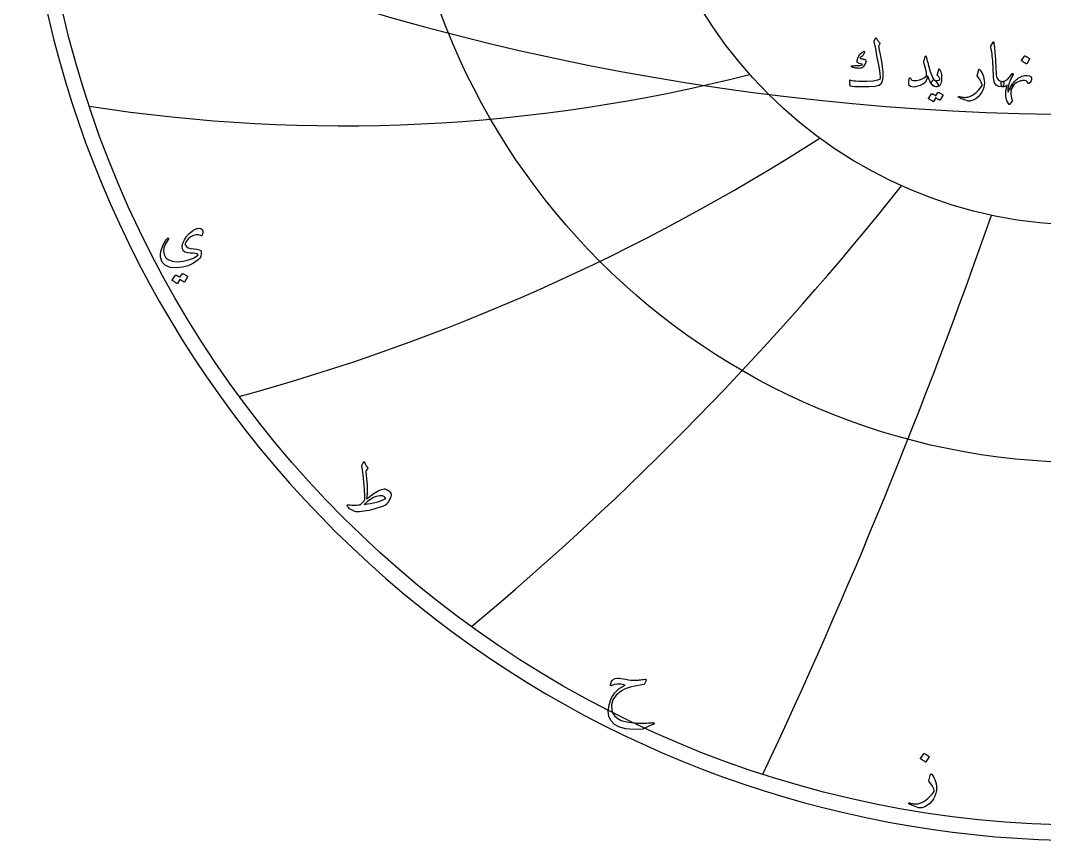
# Model space of a CAD drawing. Header units: millimetres. Extents: x -75 to 75, y -75 to 77.
# Drawn here: x -75.3 to -2.9, y -75.3 to -17.3 of the extents above; entities that cross this region are included whole.
import ezdxf

# ---------------------------------------------------------------- set-up
doc = ezdxf.new("R2010")
doc.units = ezdxf.units.MM
for name, color, linetype in [('CUT_OUTER', 1, 'Continuous'), ('ENGRAVE', 7, 'Continuous'), ('ENGRAVE_FINE', 8, 'Continuous'), ('TEXT', 5, 'Continuous')]:
    doc.layers.add(name, color=color, linetype=linetype)

msp = doc.modelspace()

# ---------------------------------------------------------------- linework, layer by layer
at = {"layer": 'CUT_OUTER'}
msp.add_arc((-0.0002, -0.0002), 75.3374, 146.249794, 87.803295, dxfattribs=at)
at = {"layer": 'ENGRAVE'}
for radius in [74.25, 48.6033, 31.8152]:
    msp.add_circle((0, 0), radius, dxfattribs=at)
for centre, radius, start, end in [((-52.5825, 91.0756), 115.8532, 261.118052, 284.397068), ((-98.852, 98.852), 148.0059, 285.273671, 302.732933), ((-181.2125, 104.6231), 214.8167, 309.887656, 321.527164), ((-403.7112, 108.1741), 420.7692, 334.849463, 340.669217)]:
    msp.add_arc(centre, radius, start, end, dxfattribs=at)
at = {"layer": 'ENGRAVE_FINE'}
msp.add_arc((0, 155.6212), 179.5897, 245.733951, 294.266049, dxfattribs=at)
at = {"layer": 'TEXT'}
for points in [[(-14.8025, -18.5967), (-14.7778, -18.6438), (-14.752, -18.6884), (-14.7251, -18.7305), (-14.6971, -18.7702), (-14.6677, -18.8074), (-14.6367, -18.8421), (-14.6041, -18.8743), (-14.5698, -18.9041), (-14.5566, -18.9208), (-14.5522, -18.9403), (-14.5566, -18.9626), (-14.5698, -18.9875), (-14.6488, -19.1193), (-14.6565, -19.1335), (-14.662, -19.1456), (-14.6653, -19.1555), (-14.6664, -19.1632), (-14.5942, -19.5193), (-14.5313, -19.8411), (-14.4778, -20.1285), (-14.4336, -20.3817), (-14.3991, -20.6003), (-14.3744, -20.784), (-14.3595, -20.9329), (-14.3546, -21.047), (-14.3546, -21.2621), (-14.3584, -21.3303), (-14.3656, -21.3988), (-14.376, -21.4676), (-14.3897, -21.5366), (-14.407, -21.6059), (-14.4282, -21.6754), (-14.4531, -21.7453), (-14.4819, -21.8154), (-14.6142, -21.9194), (-14.9057, -21.99), (-15.3563, -22.027), (-15.9661, -22.0306), (-16.1566, -22.024), (-16.3328, -22.013), (-16.4947, -21.9976), (-16.6424, -21.9779), (-16.6558, -21.9721), (-16.6654, -21.9636), (-16.6712, -21.9524), (-16.6731, -21.9384), (-16.6771, -21.8711), (-16.6803, -21.8099), (-16.6826, -21.7548), (-16.6841, -21.7056), (-16.6848, -21.662), (-16.6846, -21.6233), (-16.6837, -21.5895), (-16.6819, -21.5607), (-16.68, -21.5445), (-16.6742, -21.5355), (-16.6646, -21.5336), (-16.6512, -21.5388), (-16.5485, -21.5698), (-16.4162, -21.5926), (-16.2543, -21.6071), (-16.0628, -21.6134), (-15.4905, -21.6132), (-15.0429, -21.586), (-14.7199, -21.5319), (-14.5215, -21.451), (-14.5217, -21.3173), (-14.5489, -21.0744), (-14.603, -20.7223), (-14.6839, -20.261), (-14.7687, -19.7991), (-14.8343, -19.4497), (-14.8807, -19.2128), (-14.9079, -19.0885), (-14.9164, -19.0545), (-14.9243, -19.0227), (-14.9318, -18.993), (-14.9386, -18.9656), (-14.9449, -18.9406), (-14.9507, -18.9184), (-14.9559, -18.8989), (-14.9606, -18.8821), (-14.9683, -18.8456), (-14.9694, -18.8108), (-14.9639, -18.7776), (-14.9518, -18.746), (-14.8684, -18.5792), (-14.8615, -18.5679), (-14.8541, -18.5605), (-14.8461, -18.5569), (-14.8376, -18.5572), (-14.8272, -18.563), (-14.8179, -18.5715), (-14.8096, -18.5827), (-14.8025, -18.5967)], [(-15.6851, -19.5101), (-15.6769, -19.5112), (-15.6697, -19.5145), (-15.6637, -19.52), (-15.6588, -19.5276), (-15.6571, -19.5345), (-15.6566, -19.5419), (-15.6571, -19.5499), (-15.6588, -19.5584), (-15.751, -19.7911), (-15.7622, -19.8147), (-15.774, -19.8328), (-15.7864, -19.8454), (-15.7993, -19.8526), (-15.8544, -19.8682), (-15.9014, -19.8888), (-15.9401, -19.9143), (-15.9705, -19.9448), (-15.9766, -19.9607), (-15.9683, -19.9777), (-15.9458, -19.9958), (-15.9091, -20.0151), (-15.8845, -20.0236), (-15.8591, -20.0315), (-15.8329, -20.0389), (-15.8059, -20.0458), (-15.7777, -20.0521), (-15.7482, -20.0579), (-15.7174, -20.0631), (-15.6851, -20.0677), (-15.5737, -20.1141), (-15.538, -20.2094), (-15.5781, -20.3534), (-15.6939, -20.5464), (-15.7416, -20.6037), (-15.7883, -20.6485), (-15.8339, -20.6806), (-15.8783, -20.7001), (-15.9272, -20.7102), (-15.9947, -20.7143), (-16.0809, -20.7124), (-16.1857, -20.7045), (-16.2392, -20.6992), (-16.29, -20.6924), (-16.338, -20.6839), (-16.3833, -20.6737), (-16.4258, -20.6627), (-16.4656, -20.6518), (-16.5027, -20.6408), (-16.537, -20.6298), (-16.5581, -20.618), (-16.5732, -20.6046), (-16.5823, -20.5895), (-16.5853, -20.5727), (-16.5825, -20.5554), (-16.5743, -20.5431), (-16.5606, -20.5357), (-16.5414, -20.5332), (-16.4802, -20.5291), (-16.4107, -20.5255), (-16.3331, -20.5225), (-16.2472, -20.52), (-16.0869, -20.5154), (-15.9618, -20.5058), (-15.8717, -20.4912), (-15.8168, -20.4717), (-15.8097, -20.4665), (-15.8059, -20.4597), (-15.8053, -20.4511), (-15.8081, -20.441), (-15.8119, -20.4347), (-15.819, -20.4289), (-15.8295, -20.4237), (-15.8432, -20.419), (-15.9705, -20.3883), (-16.0238, -20.3729), (-16.0693, -20.3532), (-16.1072, -20.329), (-16.1374, -20.3005), (-16.1629, -20.267), (-16.178, -20.2324), (-16.1827, -20.1967), (-16.1769, -20.16), (-16.0968, -19.9119), (-15.9881, -19.7208), (-15.8509, -19.5869), (-15.6851, -19.5101)], [(-6.5647, -18.869), (-6.5562, -18.8558), (-6.5483, -18.847), (-6.5409, -18.8426), (-6.534, -18.8426), (-6.5236, -18.8484), (-6.5142, -18.8657), (-6.506, -18.8945), (-6.4989, -18.9348), (-6.4626, -19.2628), (-6.433, -19.5661), (-6.41, -19.8446), (-6.3935, -20.0985), (-6.3829, -20.3156), (-6.3732, -20.5102), (-6.3643, -20.6822), (-6.3562, -20.8318), (-6.3492, -20.9589), (-6.3435, -21.0634), (-6.3393, -21.1455), (-6.3364, -21.205), (-6.2974, -21.3834), (-6.2113, -21.5146), (-6.0779, -21.5986), (-5.8973, -21.6354), (-5.8471, -21.6486), (-5.815, -21.6793), (-5.801, -21.7276), (-5.8051, -21.7935), (-5.8257, -21.8972), (-5.8479, -21.9713), (-5.8718, -22.0158), (-5.8973, -22.0306), (-6.1514, -21.9971), (-6.3386, -21.8967), (-6.4588, -21.7292), (-6.512, -21.4949), (-6.5204, -21.3828), (-6.528, -21.2704), (-6.5347, -21.1577), (-6.5406, -21.0448), (-6.5459, -20.9316), (-6.551, -20.8181), (-6.5558, -20.7043), (-6.5603, -20.5903), (-6.5686, -20.3728), (-6.5801, -20.177), (-6.5949, -20.0028), (-6.613, -19.8504), (-6.6344, -19.704), (-6.6591, -19.5479), (-6.6871, -19.3823), (-6.7184, -19.2071), (-6.7225, -19.1755), (-6.7217, -19.1467), (-6.716, -19.1206), (-6.7053, -19.0973)], [(-11.2676, -19.9492), (-11.2424, -20.0643), (-11.2149, -20.1814), (-11.1853, -20.3003), (-11.1535, -20.4212), (-11.1194, -20.5446), (-11.0832, -20.671), (-11.0448, -20.8004), (-11.0042, -20.9328), (-10.9221, -21.171), (-10.8472, -21.35), (-10.7794, -21.4696), (-10.7187, -21.53), (-10.6658, -21.5659), (-10.6123, -21.6167), (-10.5582, -21.6823), (-10.5036, -21.7627), (-10.452, -21.8623), (-10.4377, -21.9373), (-10.4608, -21.9875), (-10.5211, -22.013), (-10.7163, -21.9933), (-10.8889, -21.8637), (-11.039, -21.6244), (-11.1666, -21.2753), (-11.1694, -21.2695), (-11.1732, -21.2654), (-11.1782, -21.263), (-11.1842, -21.2621), (-11.1886, -21.263), (-11.193, -21.2654), (-11.1974, -21.2695), (-11.2018, -21.2753), (-11.2141, -21.3318), (-11.2292, -21.3917), (-11.2471, -21.4548), (-11.2676, -21.5212), (-11.2901, -21.5841), (-11.3137, -21.6365), (-11.3384, -21.6785), (-11.3642, -21.71), (-11.457, -21.791), (-11.5728, -21.8626), (-11.7117, -21.9249), (-11.8736, -21.9779), (-12.0383, -22.0171), (-12.181, -22.0339), (-12.3017, -22.0281), (-12.4005, -21.9998), (-12.4851, -21.929), (-12.5235, -21.8044), (-12.5158, -21.626), (-12.462, -21.3939), (-12.4568, -21.3862), (-12.4499, -21.3807), (-12.4414, -21.3774), (-12.4313, -21.3763), (-12.4192, -21.3777), (-12.4093, -21.3818), (-12.4016, -21.3887), (-12.3962, -21.3983), (-12.3753, -21.4468), (-12.3522, -21.4872), (-12.327, -21.5193), (-12.2996, -21.5432), (-12.2139, -21.575), (-12.0976, -21.5827), (-11.9505, -21.5662), (-11.7726, -21.5256), (-11.583, -21.4647), (-11.4356, -21.3961), (-11.3305, -21.3198), (-11.2676, -21.2358), (-11.2572, -21.1507), (-11.2742, -21.0053), (-11.3187, -20.7994), (-11.3906, -20.5332), (-11.4252, -20.393), (-11.4455, -20.2796), (-11.4515, -20.1932), (-11.4433, -20.1336), (-11.3599, -19.8965), (-11.3508, -19.8715), (-11.3412, -19.8537), (-11.331, -19.843), (-11.3203, -19.8394), (-11.3072, -19.8463), (-11.294, -19.8669), (-11.2808, -19.9012), (-11.2676, -19.9492)], [(-4.3297, -19.8438), (-4.3242, -19.8383), (-4.3165, -19.835), (-4.3066, -19.8339), (-4.2945, -19.835), (-4.2092, -19.8696), (-4.1288, -19.9119), (-4.0533, -19.9618), (-3.9828, -20.0194), (-3.9759, -20.0282), (-3.9729, -20.037), (-3.9737, -20.0458), (-3.9784, -20.0546), (-4.1847, -20.3883), (-4.1924, -20.3963), (-4.2023, -20.3982), (-4.2144, -20.3941), (-4.2287, -20.3839), (-4.241, -20.3751), (-4.2605, -20.362), (-4.2871, -20.3444), (-4.3209, -20.3224), (-4.3623, -20.2961), (-4.412, -20.2653), (-4.4699, -20.2302), (-4.536, -20.1907), (-4.5448, -20.1841), (-4.5492, -20.1775), (-4.5492, -20.1709), (-4.5448, -20.1644)], [(-10.3806, -21.3675), (-10.4064, -21.3244), (-10.4311, -21.2874), (-10.4547, -21.2564), (-10.4772, -21.2314), (-10.4934, -21.21), (-10.5025, -21.1853), (-10.5044, -21.1573), (-10.4992, -21.126), (-10.407, -20.7923), (-10.3941, -20.7632), (-10.3773, -20.755), (-10.3568, -20.7676), (-10.3323, -20.8011), (-10.2956, -20.8721), (-10.2643, -20.958), (-10.2385, -21.0588), (-10.2182, -21.1743), (-10.2064, -21.2852), (-10.2017, -21.3939), (-10.2042, -21.5004), (-10.2138, -21.6046), (-10.2294, -21.6955), (-10.25, -21.7748), (-10.2755, -21.8426), (-10.306, -21.8988), (-10.3436, -21.9406), (-10.3949, -21.9735), (-10.4599, -21.9976), (-10.5387, -22.013), (-10.6194, -22.016), (-10.6946, -22.0031), (-10.7643, -21.9743), (-10.8285, -21.9296), (-10.8782, -21.8728), (-10.9043, -21.8077), (-10.9067, -21.7345), (-10.8856, -21.6529), (-10.8519, -21.5863), (-10.8121, -21.5443), (-10.7662, -21.527), (-10.7144, -21.5344), (-10.5947, -21.5632), (-10.4904, -21.5662), (-10.4015, -21.5434), (-10.3279, -21.4949), (-10.3263, -21.482), (-10.3345, -21.4564), (-10.3526, -21.4183), (-10.3806, -21.3675)], [(-7.5747, -20.8055), (-7.5722, -20.7975), (-7.5692, -20.7912), (-7.5656, -20.7865), (-7.5615, -20.7835), (-7.5492, -20.7824), (-7.5341, -20.7879), (-7.5162, -20.8), (-7.4957, -20.8186), (-7.4155, -20.9139), (-7.3464, -21.0239), (-7.2882, -21.1488), (-7.241, -21.2885), (-7.2042, -21.4389), (-7.1817, -21.5871), (-7.1735, -21.7331), (-7.1795, -21.8769), (-7.2185, -22.0663), (-7.2827, -22.2479), (-7.3722, -22.4219), (-7.4869, -22.5883), (-7.6241, -22.7389), (-7.7811, -22.8616), (-7.9578, -22.9563), (-8.1543, -23.023), (-8.207, -23.0342), (-8.2597, -23.0372), (-8.3124, -23.032), (-8.3651, -23.0186), (-8.4865, -22.9762), (-8.5962, -22.9368), (-8.694, -22.9004), (-8.7801, -22.8671), (-8.854, -22.8368), (-8.9156, -22.8095), (-8.9649, -22.7852), (-9.0018, -22.7639), (-9.0095, -22.7573), (-9.015, -22.7507), (-9.0183, -22.7441), (-9.0194, -22.7376), (-9.0186, -22.729), (-9.0161, -22.7211), (-9.012, -22.7137), (-9.0062, -22.7068), (-8.9988, -22.7016), (-8.9897, -22.6991), (-8.979, -22.6994), (-8.9667, -22.7024), (-8.8915, -22.7226), (-8.8196, -22.7392), (-8.751, -22.7522), (-8.6857, -22.7617), (-8.6231, -22.7676), (-8.5627, -22.7699), (-8.5045, -22.7687), (-8.4485, -22.7639), (-8.3927, -22.755), (-8.3349, -22.7414), (-8.2752, -22.7231), (-8.2136, -22.7002), (-8.1501, -22.6724), (-8.0846, -22.6393), (-8.0172, -22.601), (-7.9479, -22.5575), (-7.7534, -22.4175), (-7.5868, -22.2655), (-7.4482, -22.1014), (-7.3376, -21.9252), (-7.3304, -21.9109), (-7.3266, -21.8945), (-7.326, -21.8758), (-7.3288, -21.8549), (-7.3749, -21.7317), (-7.4474, -21.5948), (-7.5462, -21.4441), (-7.6713, -21.2797), (-7.6768, -21.2693), (-7.6801, -21.2599), (-7.6812, -21.2517), (-7.6801, -21.2446)], [(-5.1947, -21.9955), (-5.243, -22.0992), (-5.2781, -22.2084), (-5.3001, -22.3231), (-5.3089, -22.4433), (-5.305, -22.5685), (-5.2891, -22.698), (-5.2611, -22.832), (-5.2211, -22.9703), (-5.2161, -22.9887), (-5.2145, -23.0043), (-5.2161, -23.0172), (-5.2211, -23.0274), (-5.3791, -23.2513), (-5.3937, -23.2675), (-5.4066, -23.2766), (-5.4178, -23.2785), (-5.4274, -23.2733), (-5.5778, -23.0156), (-5.6514, -22.6991), (-5.6481, -22.324), (-5.568, -21.8901), (-5.6445, -21.9515), (-5.7249, -21.9955), (-5.8092, -22.0218), (-5.8973, -22.0306), (-5.9162, -22.0248), (-5.9335, -22.0075), (-5.9492, -21.9787), (-5.9632, -21.9384), (-5.9711, -21.9141), (-5.9774, -21.8895), (-5.9821, -21.8647), (-5.9851, -21.8396), (-5.9873, -21.8145), (-5.9895, -21.7896), (-5.9917, -21.7651), (-5.9939, -21.7408), (-5.9911, -21.6963), (-5.9741, -21.6639), (-5.9428, -21.6436), (-5.8973, -21.6354), (-5.7181, -21.5953), (-5.5493, -21.4971), (-5.3909, -21.3406), (-5.243, -21.126), (-5.223, -21.0988), (-5.2024, -21.0832), (-5.1813, -21.0791), (-5.1596, -21.0865), (-5.1437, -21.1005), (-5.1354, -21.1161), (-5.1349, -21.1334), (-5.142, -21.1524), (-5.1808, -21.221), (-5.2183, -21.2907), (-5.2544, -21.3615), (-5.2891, -21.4334), (-5.3225, -21.5064), (-5.3544, -21.5805), (-5.385, -21.6557), (-5.4143, -21.732), (-5.479, -21.9397), (-5.5153, -22.1195), (-5.5229, -22.2713), (-5.5021, -22.395), (-5.5002, -22.3989), (-5.4988, -22.4016), (-5.498, -22.4033), (-5.4977, -22.4038), (-5.4974, -22.4033), (-5.4966, -22.4016), (-5.4952, -22.3989), (-5.4933, -22.395), (-5.4665, -22.3321), (-5.439, -22.2704), (-5.4106, -22.2102), (-5.3813, -22.1513), (-5.351, -22.0936), (-5.3193, -22.0366), (-5.2862, -21.9805), (-5.2518, -21.9252), (-5.2268, -21.8868), (-5.2046, -21.8637), (-5.1851, -21.856), (-5.1684, -21.8637), (-5.1601, -21.8802), (-5.1618, -21.9076), (-5.1733, -21.9461), (-5.1947, -21.9955)], [(-4.0881, -21.7583), (-4.145, -21.6694), (-4.2188, -21.609), (-4.3096, -21.5772), (-4.4175, -21.5739), (-4.4787, -21.5817), (-4.5393, -21.592), (-4.5994, -21.6048), (-4.659, -21.62), (-4.718, -21.6383), (-4.7765, -21.6601), (-4.8344, -21.6855), (-4.8917, -21.7144), (-4.99, -21.7803), (-5.0827, -21.8725), (-5.17, -21.9911), (-5.2518, -22.136), (-5.2751, -22.1686), (-5.2968, -22.1876), (-5.3168, -22.1928), (-5.3352, -22.1843), (-5.3506, -22.1673), (-5.3572, -22.1469), (-5.355, -22.1233), (-5.344, -22.0964), (-5.3273, -22.061), (-5.3122, -22.0295), (-5.2987, -22.0018), (-5.2869, -21.9779), (-5.2765, -21.9576), (-5.2672, -21.9406), (-5.2589, -21.9268), (-5.2518, -21.9164), (-5.1873, -21.8193), (-5.1212, -21.7298), (-5.0534, -21.648), (-4.9839, -21.5739), (-4.9129, -21.5072), (-4.8401, -21.4477), (-4.7657, -21.3952), (-4.6897, -21.35), (-4.4946, -21.2613), (-4.3132, -21.2149), (-4.1455, -21.2108), (-3.9915, -21.249), (-3.9259, -21.2822), (-3.8785, -21.3247), (-3.8491, -21.3766), (-3.8378, -21.4378), (-3.8444, -21.5212), (-3.8686, -21.6003), (-3.9103, -21.6749), (-3.9696, -21.7452), (-4.0083, -21.7756), (-4.0409, -21.788), (-4.0676, -21.7822), (-4.0881, -21.7583)], [(-10.4597, -22.4214), (-10.4542, -22.4159), (-10.4465, -22.4126), (-10.4366, -22.4115), (-10.4245, -22.4126), (-10.3813, -22.4288), (-10.3395, -22.4466), (-10.299, -22.4661), (-10.2599, -22.4873), (-10.2219, -22.5103), (-10.1847, -22.5356), (-10.1483, -22.563), (-10.1128, -22.5926), (-10.1059, -22.6017), (-10.1029, -22.6113), (-10.1037, -22.6215), (-10.1084, -22.6322), (-10.3192, -22.9659), (-10.3249, -22.9703), (-10.3334, -22.9703), (-10.3447, -22.9659), (-10.3587, -22.9571), (-10.3683, -22.949), (-10.3839, -22.9379), (-10.4056, -22.9238), (-10.4333, -22.9066), (-10.4674, -22.8862), (-10.508, -22.8622), (-10.5552, -22.8346), (-10.609, -22.8034), (-10.7758, -23.0625), (-10.7835, -23.0705), (-10.7934, -23.0724), (-10.8055, -23.0683), (-10.8197, -23.0581), (-10.8321, -23.0493), (-10.8516, -23.0362), (-10.8782, -23.0186), (-10.912, -22.9966), (-10.9534, -22.9703), (-11.0031, -22.9395), (-11.061, -22.9044), (-11.1271, -22.8649), (-11.134, -22.8583), (-11.137, -22.8517), (-11.1362, -22.8451), (-11.1315, -22.8385), (-10.9163, -22.518), (-10.9109, -22.5125), (-10.9032, -22.5092), (-10.8933, -22.5081), (-10.8812, -22.5092), (-10.8444, -22.5212), (-10.8088, -22.535), (-10.7742, -22.5508), (-10.7407, -22.5685), (-10.7083, -22.5878), (-10.677, -22.6086), (-10.6468, -22.6307), (-10.6177, -22.6541)], [(-62.5875, -32.5466), (-62.7392, -32.4959), (-62.9084, -32.4939), (-63.0952, -32.5404), (-63.2995, -32.6356), (-63.4292, -32.7263), (-63.5372, -32.8346), (-63.6236, -32.9605), (-63.6883, -33.1039), (-63.6947, -33.1326), (-63.6953, -33.1625), (-63.69, -33.1935), (-63.6789, -33.2257), (-63.6045, -33.3258), (-63.4798, -33.4014), (-63.3048, -33.4523), (-63.0793, -33.4787), (-62.8569, -33.5024), (-62.6953, -33.5454), (-62.5946, -33.6077), (-62.5548, -33.6894), (-62.5504, -33.8604), (-62.584, -34.0126), (-62.6557, -34.1461), (-62.7655, -34.2609), (-63.1142, -34.4989), (-63.4857, -34.6742), (-63.88, -34.7869), (-64.2972, -34.837), (-64.7527, -34.8054), (-65.0934, -34.6684), (-65.3194, -34.426), (-65.4307, -34.0782), (-65.4371, -33.8873), (-65.4096, -33.6801), (-65.3481, -33.4564), (-65.2527, -33.2164), (-65.2194, -33.1496), (-65.1853, -33.0852), (-65.1504, -33.0231), (-65.1145, -32.9634), (-65.0775, -32.9058), (-65.039, -32.8498), (-64.999, -32.7957), (-64.9576, -32.7433), (-64.9353, -32.7216), (-64.9154, -32.7128), (-64.8979, -32.7169), (-64.8826, -32.7339), (-64.8741, -32.755), (-64.8721, -32.7761), (-64.8765, -32.7971), (-64.8873, -32.8182), (-65.0799, -33.1285), (-65.1941, -33.4084), (-65.2298, -33.6578), (-65.1871, -33.8768), (-65.0495, -34.1075), (-64.8475, -34.2702), (-64.5811, -34.3651), (-64.2503, -34.392), (-63.8264, -34.3583), (-63.4447, -34.2714), (-63.1051, -34.1312), (-62.8077, -33.9377), (-62.7898, -33.9213), (-62.7831, -33.9049), (-62.7875, -33.8885), (-62.803, -33.8721), (-62.8659, -33.8417), (-62.9751, -33.8159), (-63.1306, -33.7948), (-63.3323, -33.7784), (-63.5375, -33.7532), (-63.6941, -33.7058), (-63.8021, -33.6361), (-63.8616, -33.5442), (-63.8891, -33.4362), (-63.8967, -33.3229), (-63.8844, -33.2044), (-63.8522, -33.0805), (-63.7477, -32.8373), (-63.6028, -32.6133), (-63.4175, -32.4087), (-63.1918, -32.2234), (-63.1317, -32.1795), (-63.0735, -32.1414), (-63.017, -32.1092), (-62.9623, -32.0829), (-62.9096, -32.0621), (-62.8592, -32.0466), (-62.8112, -32.0363), (-62.7655, -32.0313), (-62.587, -32.048), (-62.4775, -32.1262), (-62.4371, -32.2658), (-62.4658, -32.4669), (-62.4874, -32.5211), (-62.5149, -32.5524), (-62.5483, -32.5609), (-62.5875, -32.5466)], [(-63.899, -35.2492), (-63.8932, -35.2433), (-63.885, -35.2398), (-63.8744, -35.2386), (-63.8616, -35.2398), (-63.8154, -35.2571), (-63.7708, -35.2761), (-63.7276, -35.2969), (-63.6859, -35.3194), (-63.6454, -35.344), (-63.6057, -35.3709), (-63.5669, -35.4002), (-63.529, -35.4318), (-63.5217, -35.4415), (-63.5185, -35.4517), (-63.5193, -35.4626), (-63.5243, -35.474), (-63.7491, -35.83), (-63.7553, -35.8346), (-63.7644, -35.8346), (-63.7764, -35.83), (-63.7913, -35.8206), (-63.8015, -35.8119), (-63.8182, -35.8001), (-63.8414, -35.785), (-63.8709, -35.7667), (-63.9072, -35.7449), (-63.9505, -35.7193), (-64.0009, -35.6899), (-64.0583, -35.6567), (-64.2363, -35.933), (-64.2445, -35.9415), (-64.255, -35.9435), (-64.2679, -35.9391), (-64.2831, -35.9283), (-64.2963, -35.9189), (-64.3171, -35.9049), (-64.3455, -35.8862), (-64.3815, -35.8627), (-64.4257, -35.8346), (-64.4787, -35.8019), (-64.5404, -35.7644), (-64.611, -35.7222), (-64.6183, -35.7152), (-64.6215, -35.7082), (-64.6206, -35.7011), (-64.6157, -35.6941), (-64.3861, -35.3522), (-64.3803, -35.3463), (-64.3721, -35.3428), (-64.3616, -35.3417), (-64.3487, -35.3428), (-64.3094, -35.3556), (-64.2714, -35.3703), (-64.2345, -35.3872), (-64.1988, -35.4061), (-64.1642, -35.4267), (-64.1309, -35.4488), (-64.0987, -35.4724), (-64.0676, -35.4974)], [(-51.1882, -48.8109), (-51.1659, -48.7599), (-51.146, -48.7149), (-51.1285, -48.6756), (-51.1133, -48.6423), (-51.1007, -48.615), (-51.091, -48.5942), (-51.0843, -48.5799), (-51.0805, -48.572), (-51.0726, -48.5618), (-51.0629, -48.5544), (-51.0515, -48.55), (-51.0383, -48.5486), (-51.0275, -48.5503), (-51.0184, -48.5556), (-51.0111, -48.5644), (-51.0055, -48.5767), (-50.9809, -48.6364), (-50.9587, -48.6891), (-50.9388, -48.7348), (-50.9212, -48.7734), (-50.9111, -48.7904), (-50.8996, -48.8085), (-50.8865, -48.8279), (-50.872, -48.8483), (-50.8558, -48.87), (-50.8375, -48.8928), (-50.8171, -48.9168), (-50.7948, -48.942), (-50.7807, -48.9675), (-50.776, -48.9924), (-50.7807, -49.0167), (-50.7948, -49.0404), (-50.8837, -49.1575), (-50.8957, -49.1765), (-50.9037, -49.1961), (-50.9075, -49.2163), (-50.9072, -49.2371), (-50.8615, -49.7526), (-50.8322, -50.1704), (-50.8193, -50.4903), (-50.8229, -50.7125), (-50.8277, -50.7955), (-50.8328, -50.8712), (-50.8382, -50.9395), (-50.8439, -51.0006), (-50.8499, -51.0546), (-50.8562, -51.1019), (-50.8628, -51.1424), (-50.8697, -51.1762), (-50.7296, -51.0691), (-50.5998, -50.9725), (-50.4802, -50.8864), (-50.3709, -50.8109), (-50.2721, -50.7456), (-50.1841, -50.6903), (-50.107, -50.6449), (-50.0406, -50.6095), (-49.9227, -50.5568), (-49.8123, -50.5158), (-49.7096, -50.4865), (-49.6144, -50.469), (-49.5641, -50.4675), (-49.5114, -50.4772), (-49.4563, -50.4979), (-49.399, -50.5299), (-49.2854, -50.6104), (-49.2022, -50.6879), (-49.1495, -50.7626), (-49.1273, -50.8343), (-49.1288, -50.9142), (-49.1472, -51.0041), (-49.1826, -51.1039), (-49.235, -51.2137), (-49.2936, -51.3217), (-49.3474, -51.4116), (-49.3966, -51.4833), (-49.4411, -51.5369), (-49.5324, -51.6045), (-49.6894, -51.6809), (-49.9118, -51.7661), (-50.1999, -51.8601), (-50.3605, -51.9066), (-50.5237, -51.9479), (-50.6895, -51.9839), (-50.858, -52.0146), (-51.0285, -52.0404), (-51.2005, -52.0615), (-51.3739, -52.0779), (-51.5489, -52.0896), (-51.6128, -52.0767), (-51.6736, -52.0615), (-51.7311, -52.0439), (-51.7854, -52.024), (-51.8371, -52.0018), (-51.8867, -51.9772), (-51.9342, -51.9502), (-51.9798, -51.921), (-52.0597, -51.8624), (-52.1261, -51.8039), (-52.1791, -51.7453), (-52.2186, -51.6868), (-52.2403, -51.6382), (-52.2444, -51.6048), (-52.2309, -51.5867), (-52.1999, -51.5837), (-52.1122, -51.5941), (-52.0178, -51.6019), (-51.9167, -51.607), (-51.8088, -51.6095), (-51.6942, -51.6093), (-51.5729, -51.6066), (-51.4448, -51.6011), (-51.31, -51.5931), (-51.0008, -51.2886), (-50.9951, -51.1663), (-50.9921, -51.0427), (-50.9916, -50.918), (-50.9938, -50.7922), (-50.9984, -50.6648), (-51.0049, -50.5357), (-51.0136, -50.4049), (-51.0243, -50.2722), (-51.0363, -50.1409), (-51.0489, -50.014), (-51.062, -49.8915), (-51.0758, -49.7734), (-51.0895, -49.6594), (-51.1027, -49.5492), (-51.1153, -49.4428), (-51.1273, -49.3402), (-51.1386, -49.2452), (-51.149, -49.1616), (-51.1585, -49.0894), (-51.1671, -49.0287), (-51.1749, -48.9791), (-51.1818, -48.9403), (-51.1878, -48.9123), (-51.1929, -48.8952), (-51.1961, -48.8759), (-51.1964, -48.8554), (-51.1938, -48.8337), (-51.1882, -48.8109)], [(-50.1858, -51.0029), (-50.3671, -51.0782), (-50.5688, -51.1961), (-50.7909, -51.3569), (-51.0336, -51.5603), (-50.7984, -51.5312), (-50.5752, -51.4953), (-50.364, -51.4527), (-50.1648, -51.4034), (-49.9779, -51.3479), (-49.8035, -51.2869), (-49.6418, -51.2203), (-49.4926, -51.1481), (-49.5939, -51.0231), (-49.7432, -50.9573), (-49.9405, -50.9505), (-50.1858, -51.0029)], [(-31.1035, -64.0116), (-31.216, -64.2645), (-31.2262, -64.2812), (-31.2382, -64.2938), (-31.252, -64.3023), (-31.2675, -64.3067), (-31.7871, -64.3886), (-32.2218, -64.4893), (-32.5716, -64.6088), (-32.8366, -64.7469), (-33.2081, -65.0499), (-33.4467, -65.3828), (-33.5523, -65.7455), (-33.5251, -66.138), (-33.4426, -66.3506), (-33.3026, -66.5385), (-33.1053, -66.7019), (-32.8506, -66.8406), (-32.6718, -66.9027), (-32.449, -66.953), (-32.1823, -66.9917), (-31.8717, -67.0186), (-31.7066, -67.0265), (-31.5438, -67.0315), (-31.3834, -67.0335), (-31.2253, -67.0327), (-31.0702, -67.0292), (-30.9185, -67.0233), (-30.7704, -67.0151), (-30.6258, -67.0046), (-30.5918, -67.0022), (-30.5649, -67.0046), (-30.545, -67.0116), (-30.5321, -67.0233), (-30.5251, -67.0376), (-30.5227, -67.0526), (-30.5251, -67.0681), (-30.5321, -67.0842), (-30.5372, -67.0928), (-30.5432, -67.1), (-30.5501, -67.1057), (-30.5579, -67.11), (-30.5662, -67.1136), (-30.5749, -67.1176), (-30.5838, -67.1218), (-30.593, -67.1263), (-30.728, -67.1694), (-30.8471, -67.2142), (-30.9504, -67.2607), (-31.038, -67.309), (-31.094, -67.3439), (-31.1451, -67.3734), (-31.1912, -67.3977), (-31.2324, -67.4167), (-31.2679, -67.4314), (-31.2973, -67.4425), (-31.3206, -67.4501), (-31.3377, -67.4542), (-31.9783, -67.4779), (-32.5228, -67.432), (-32.9712, -67.3163), (-33.3237, -67.131), (-33.5784, -66.8769), (-33.7289, -66.5596), (-33.7751, -66.179), (-33.7171, -65.7352), (-33.5638, -65.2882), (-33.3237, -64.9074), (-32.997, -64.5927), (-32.5837, -64.3441), (-32.8764, -64.2882), (-33.1317, -64.275), (-33.3495, -64.3046), (-33.5298, -64.3769), (-33.5456, -64.3828), (-33.5602, -64.3863), (-33.5737, -64.3875), (-33.586, -64.3863), (-33.5962, -64.3825), (-33.6036, -64.3757), (-33.608, -64.3661), (-33.6094, -64.3535), (-33.603, -64.2952), (-33.593, -64.2376), (-33.5796, -64.1805), (-33.5626, -64.124), (-33.5029, -64.0142), (-33.408, -63.9331), (-33.278, -63.8807), (-33.1129, -63.857), (-33.0084, -63.8579), (-32.8776, -63.8699), (-32.7204, -63.893), (-32.5368, -63.9273), (-32.3474, -63.9615), (-32.1726, -63.9846), (-32.0125, -63.9966), (-31.867, -63.9975), (-31.7971, -63.9944), (-31.723, -63.9899), (-31.6448, -63.9839), (-31.5626, -63.9764), (-31.4762, -63.9672), (-31.3858, -63.956), (-31.2912, -63.9426), (-31.1925, -63.9273), (-31.136, -63.9255), (-31.1024, -63.939), (-31.0915, -63.9677), (-31.1035, -64.0116)], [(-11.462, -69.1964), (-11.4561, -69.1905), (-11.4479, -69.187), (-11.4374, -69.1858), (-11.4245, -69.187), (-11.3335, -69.2239), (-11.2477, -69.269), (-11.1672, -69.3222), (-11.092, -69.3837), (-11.0846, -69.3931), (-11.0814, -69.4024), (-11.0823, -69.4118), (-11.0873, -69.4212), (-11.3074, -69.7772), (-11.3156, -69.7856), (-11.3262, -69.7877), (-11.339, -69.7833), (-11.3543, -69.7725), (-11.3674, -69.7631), (-11.3882, -69.7491), (-11.4166, -69.7303), (-11.4526, -69.7069), (-11.4968, -69.6788), (-11.5498, -69.646), (-11.6116, -69.6085), (-11.6821, -69.5664), (-11.6915, -69.5594), (-11.6962, -69.5523), (-11.6962, -69.5453), (-11.6915, -69.5383)], [(-10.9842, -70.653), (-10.9816, -70.6445), (-10.9784, -70.6378), (-10.9746, -70.6328), (-10.9702, -70.6296), (-10.957, -70.6284), (-10.9409, -70.6343), (-10.9219, -70.6472), (-10.8999, -70.6671), (-10.8144, -70.7687), (-10.7407, -70.8861), (-10.6786, -71.0193), (-10.6283, -71.1683), (-10.589, -71.3287), (-10.565, -71.4868), (-10.5562, -71.6425), (-10.5627, -71.7959), (-10.6043, -71.9979), (-10.6728, -72.1917), (-10.7682, -72.3773), (-10.8906, -72.5547), (-11.0369, -72.7154), (-11.2044, -72.8463), (-11.3929, -72.9473), (-11.6025, -73.0184), (-11.6587, -73.0304), (-11.7149, -73.0336), (-11.7711, -73.0281), (-11.8273, -73.0137), (-11.9569, -72.9685), (-12.0738, -72.9265), (-12.1782, -72.8877), (-12.27, -72.8521), (-12.3488, -72.8198), (-12.4146, -72.7906), (-12.4671, -72.7647), (-12.5065, -72.742), (-12.5147, -72.735), (-12.5205, -72.728), (-12.5241, -72.721), (-12.5252, -72.7139), (-12.5243, -72.7049), (-12.5217, -72.6964), (-12.5173, -72.6885), (-12.5112, -72.6812), (-12.5033, -72.6756), (-12.4936, -72.673), (-12.4822, -72.6732), (-12.469, -72.6765), (-12.3888, -72.698), (-12.3121, -72.7157), (-12.2389, -72.7296), (-12.1692, -72.7397), (-12.1025, -72.746), (-12.0381, -72.7485), (-11.976, -72.7472), (-11.9163, -72.742), (-11.8567, -72.7325), (-11.7951, -72.718), (-11.7315, -72.6986), (-11.6657, -72.6741), (-11.598, -72.6444), (-11.5281, -72.6091), (-11.4563, -72.5683), (-11.3824, -72.5219), (-11.1748, -72.3726), (-10.9971, -72.2104), (-10.8493, -72.0354), (-10.7313, -71.8474), (-10.7237, -71.8322), (-10.7196, -71.8146), (-10.719, -71.7947), (-10.7219, -71.7725), (-10.7711, -71.641), (-10.8484, -71.495), (-10.9538, -71.3342), (-11.0873, -71.1589), (-11.0931, -71.1478), (-11.0966, -71.1378), (-11.0978, -71.129), (-11.0966, -71.1214)]]:
    msp.add_lwpolyline(points, close=True, dxfattribs=at)

doc.saveas('drawing.dxf')
